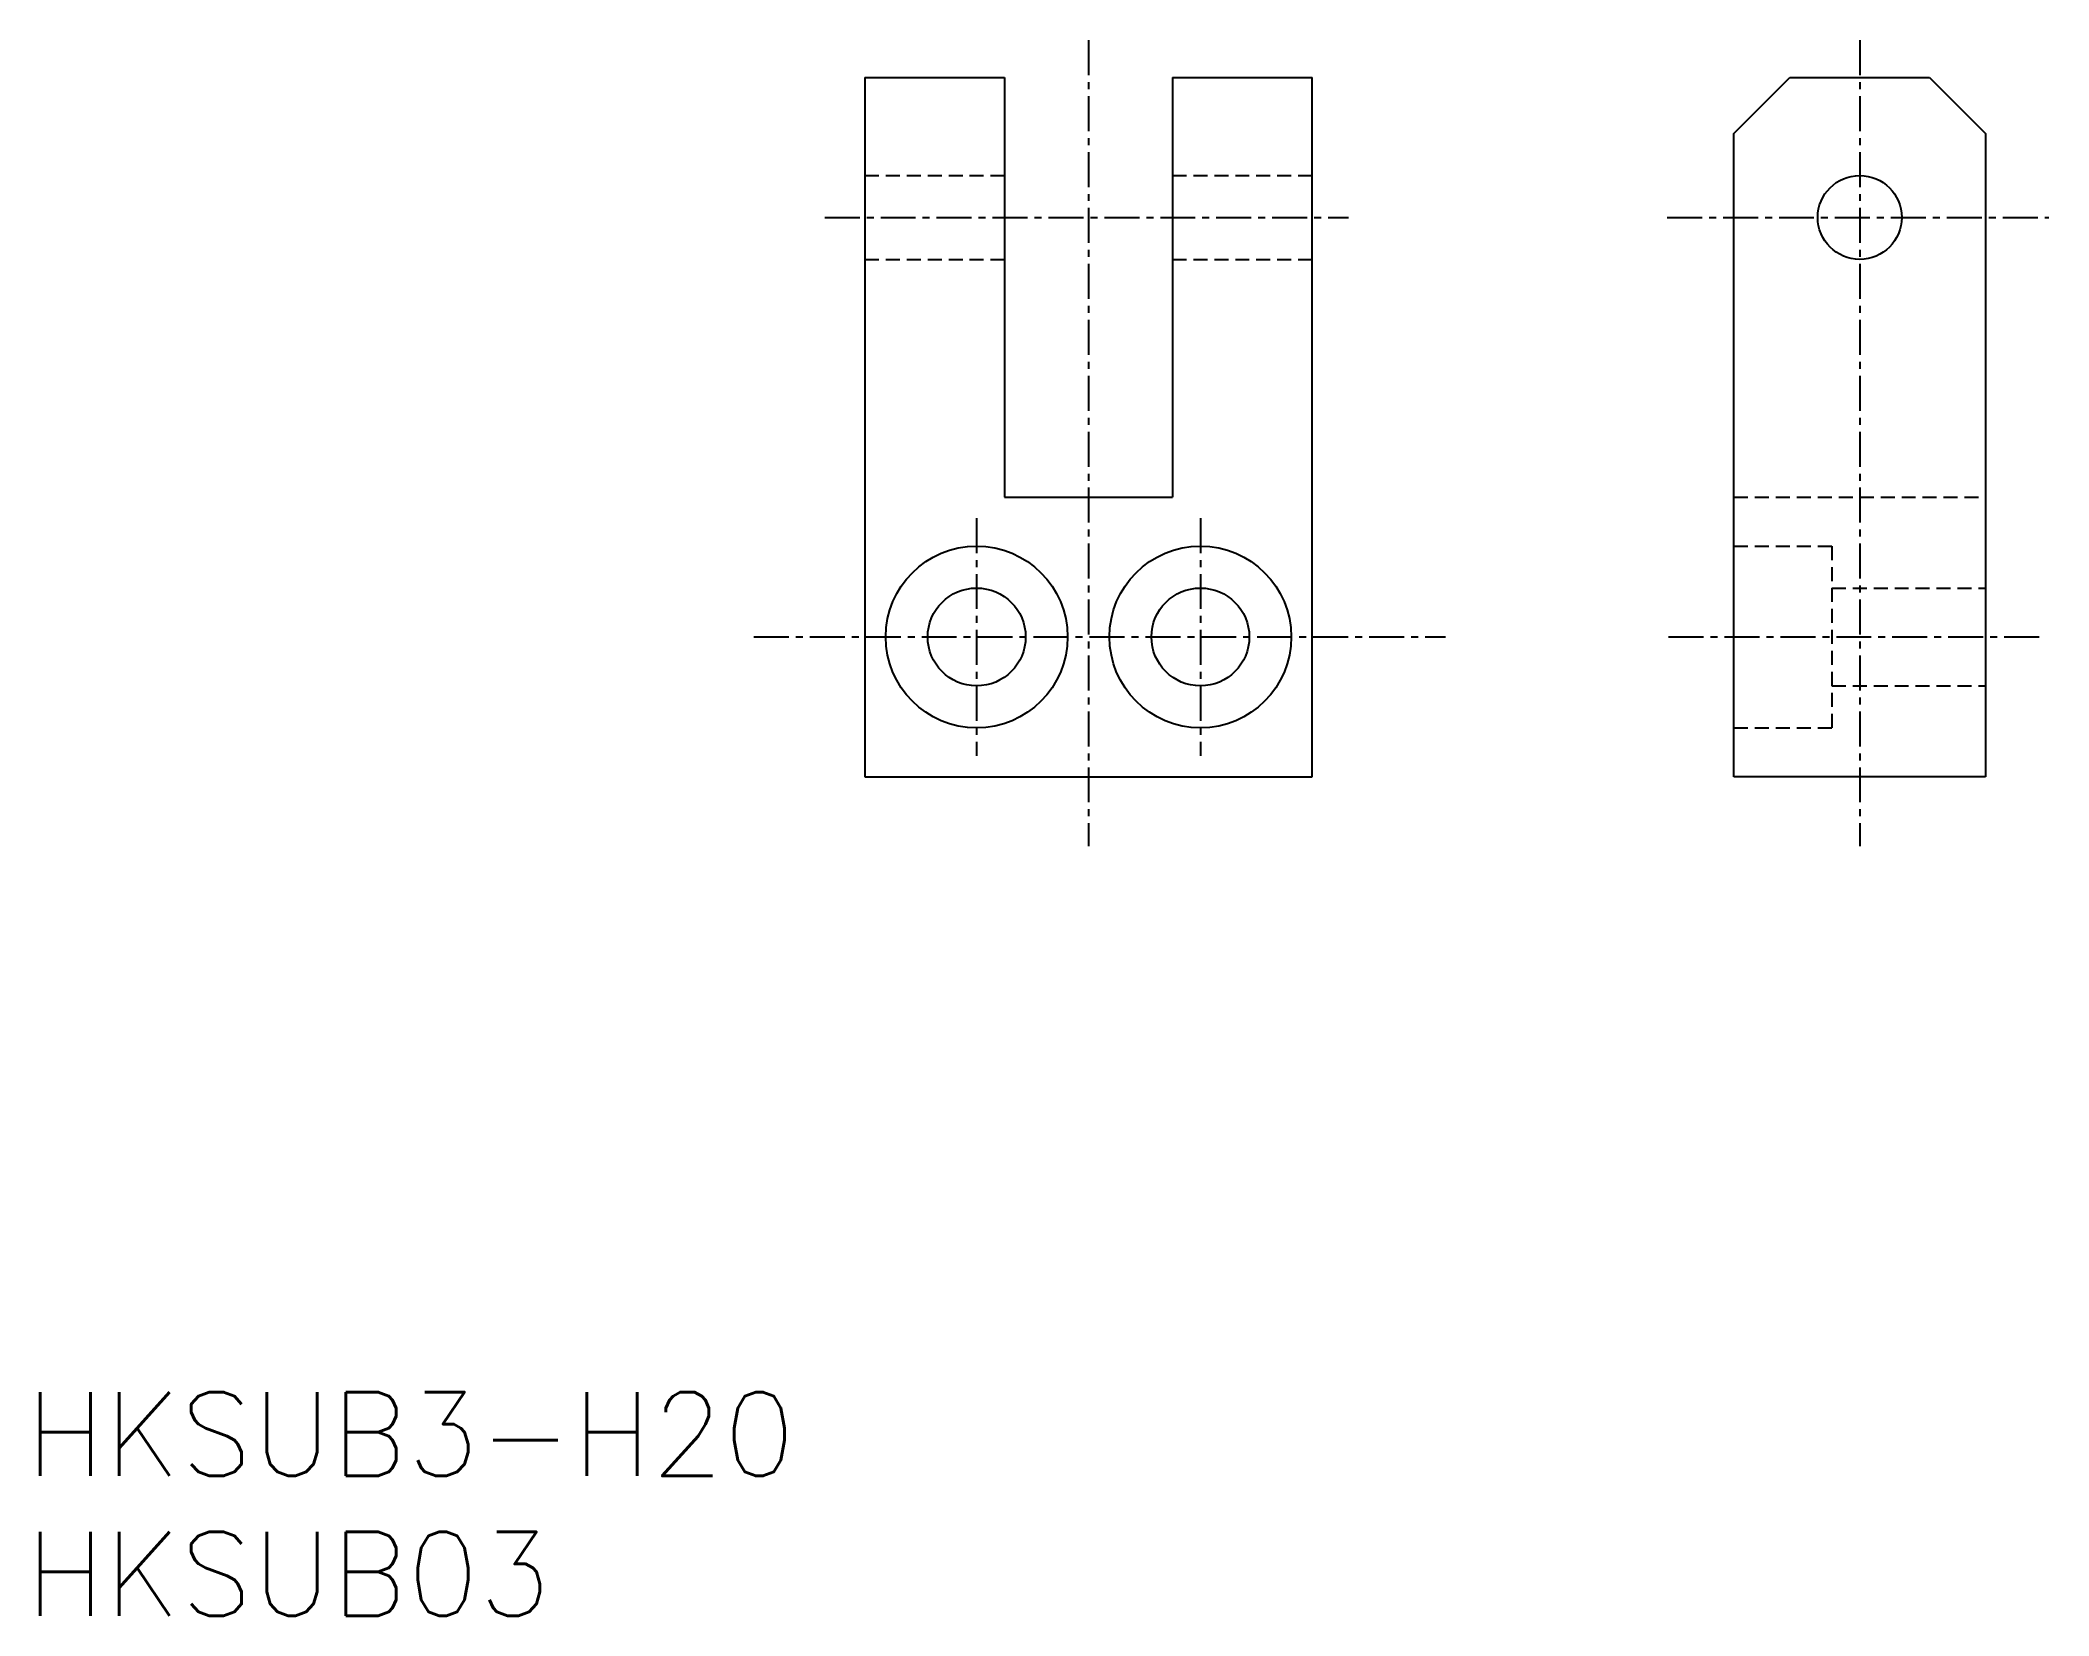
# Model space of a CAD drawing. Extents: x 0.5 to 72.3, y 0 to 56.3.
import ezdxf

# ---------------------------------------------------------------- set-up
doc = ezdxf.new("R2010")
doc.units = 0
doc.linetypes.add('CENTER', pattern=[2, 1.25, -0.25, 0.25, -0.25])
doc.linetypes.add('DASHED', pattern=[0.75, 0.5, -0.25])
doc.layers.get('0').update_dxf_attribs({"linetype": 'CONTINUOUS'})
doc.layers.add('CENTER', color=1, linetype='CENTER')
doc.styles.get("Standard").update_dxf_attribs({"font": 'txt.shx'})

# ---------------------------------------------------------------- blocks, each defined once
blk = doc.blocks.new('*U12')
at = {"color": 7, "linetype": 'CONTINUOUS'}
blk.add_text('HKSUB03', height=3, dxfattribs=at).set_placement((0, 0))
blk = doc.blocks.new('*U13')
at = {"color": 7, "linetype": 'CONTINUOUS'}
blk.add_text('HKSUB3-H20', height=3, dxfattribs=at).set_placement((0, 5))

msp = doc.modelspace()

# ---------------------------------------------------------------- linework, layer by layer
at = {"color": 7, "linetype": 'CONTINUOUS'}
for p, q in [((30, 55), (30, 30)), ((30, 55), (35, 55)), ((35, 55), (35, 40)), ((41, 55), (41, 40)), ((41, 55), (46, 55)), ((46, 30), (46, 55)), ((61.076, 53), (63.076, 55)), ((63.076, 55), (68.076, 55)), ((68.076, 55), (70.076, 53)), ((61.076, 30), (61.076, 53)), ((70.076, 53), (70.076, 30)), ((35, 40), (41, 40)), ((30, 30), (46, 30)), ((70.076, 30), (61.076, 30))]:
    msp.add_line(p, q, dxfattribs=at)
at = {"color": 3, "linetype": 'DASHED'}
for p, q in [((30, 51.5), (35, 51.5)), ((41, 51.5), (46, 51.5)), ((30, 48.5), (35, 48.5)), ((41, 48.5), (46, 48.5)), ((61.076, 40), (70.076, 40)), ((61.076, 38.25), (64.576, 38.25)), ((64.576, 38.25), (64.576, 31.75)), ((64.576, 36.75), (70.076, 36.75)), ((64.576, 33.25), (70.076, 33.25)), ((61.076, 31.75), (64.576, 31.75))]:
    msp.add_line(p, q, dxfattribs=at)
at = {"color": 7, "linetype": 'CONTINUOUS'}
for centre, radius in [((65.576, 50), 1.5), ((34, 35), 3.25), ((42, 35), 3.25), ((34, 35), 1.75), ((42, 35), 1.75)]:
    msp.add_circle(centre, radius, dxfattribs=at)
at = {"layer": 'CENTER', "color": 1, "linetype": 'CENTER'}
for p, q in [((38, 56.338), (38, 27.525)), ((65.576, 56.338), (65.576, 27.525)), ((28.568, 50), (47.297, 50)), ((58.69, 50), (72.338, 50)), ((34, 39.25), (34, 30.75)), ((42, 39.25), (42, 30.75)), ((26.034, 35), (50.76, 35)), ((58.741, 35), (72.091, 35))]:
    msp.add_line(p, q, dxfattribs=at)

# ---------------------------------------------------------------- block references
at = {"color": 7, "linetype": 'CONTINUOUS'}
for name in ['*U13', '*U12']:
    msp.add_blockref(name, (0, 0), dxfattribs=at)

doc.saveas('drawing.dxf')
